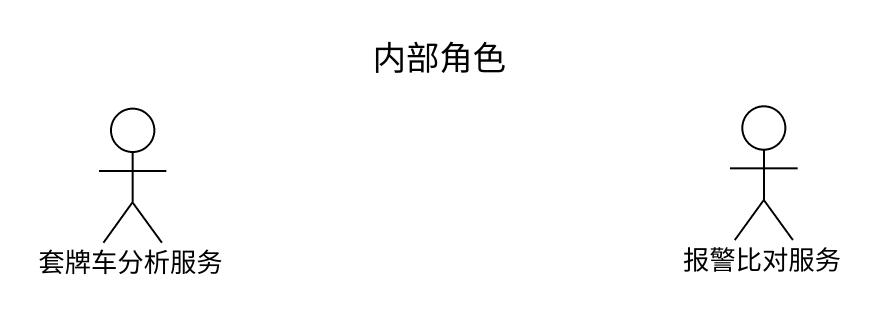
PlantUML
@startuml
title 内部角色
actor 套牌车分析服务
actor 报警比对服务
@enduml
